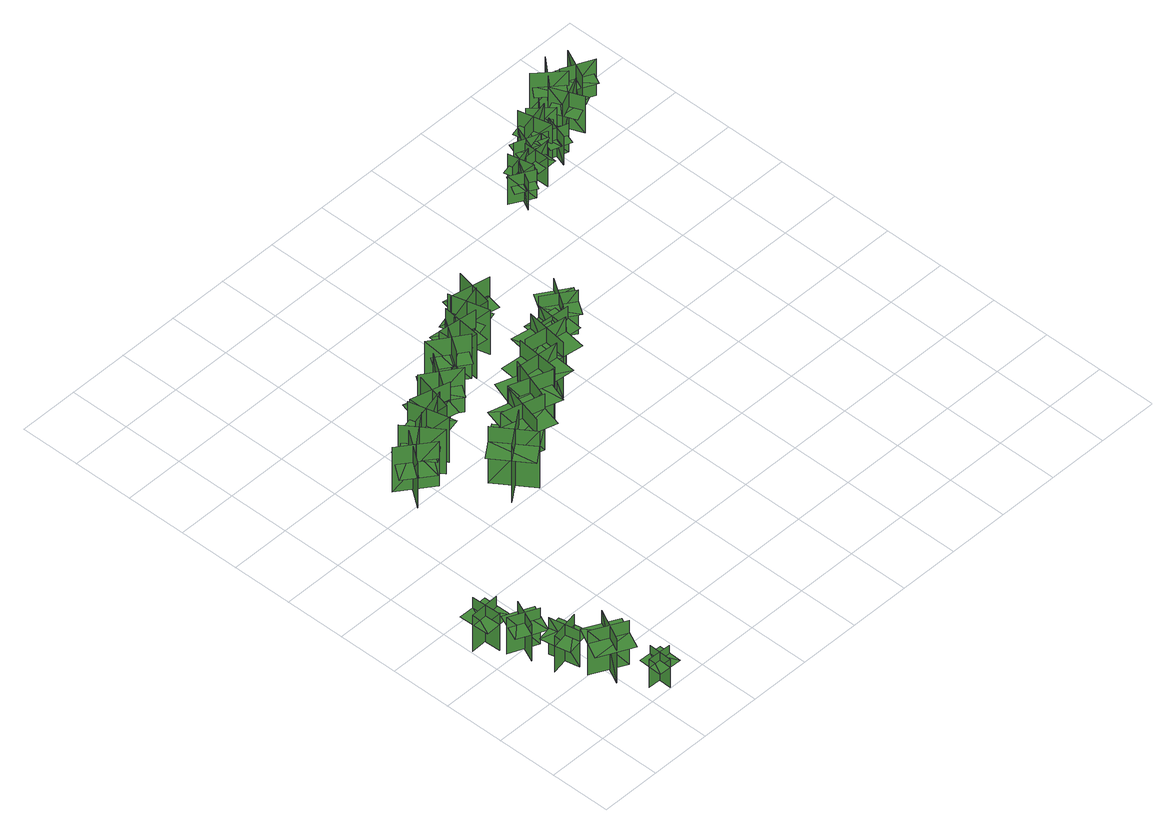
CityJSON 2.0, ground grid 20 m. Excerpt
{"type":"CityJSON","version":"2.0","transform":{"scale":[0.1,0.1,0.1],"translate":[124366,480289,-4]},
"CityObjects":{
"tree1":{"type":"SolitaryVegetationObject","geometry":[{"type":"MultiSurface","lod":"1","boundaries":[[[0,1,2]],[[0,2,3]],[[4,5,6]],[[4,6,7]],[[8,9,10]],[[8,10,11]],[[8,11,12]],[[8,12,13]]]}]},
"tree2":{"type":"SolitaryVegetationObject","geometry":[{"type":"MultiSurface","lod":"1","boundaries":[[[14,15,16]],[[14,16,17]],[[18,19,20]],[[18,20,21]],[[22,23,24]],[[22,24,25]],[[22,25,26]],[[22,26,27]]]}]},
"tree3":{"type":"SolitaryVegetationObject","geometry":[{"type":"MultiSurface","lod":"1","boundaries":[[[28,29,30]],[[28,30,31]],[[32,33,34]],[[32,34,35]],[[36,37,38]],[[36,38,39]],[[36,39,40]],[[36,40,41]]]}]},
"tree4":{"type":"SolitaryVegetationObject","geometry":[{"type":"MultiSurface","lod":"1","boundaries":[[[42,43,44]],[[42,44,45]],[[46,47,48]],[[46,48,49]],[[50,51,52]],[[50,52,53]],[[50,53,54]],[[50,54,55]]]}]},
"tree5":{"type":"SolitaryVegetationObject","geometry":[{"type":"MultiSurface","lod":"1","boundaries":[[[56,57,58]],[[56,58,59]],[[60,61,62]],[[60,62,63]],[[64,65,66]],[[64,66,67]],[[64,67,68]],[[64,68,69]]]}]},
"tree6":{"type":"SolitaryVegetationObject","geometry":[{"type":"MultiSurface","lod":"1","boundaries":[[[70,71,72]],[[70,72,73]],[[74,75,76]],[[74,76,77]],[[78,79,80]],[[78,80,81]],[[78,82,83]],[[78,83,79]]]}]},
"tree7":{"type":"SolitaryVegetationObject","geometry":[{"type":"MultiSurface","lod":"1","boundaries":[[[84,85,86]],[[84,86,87]],[[88,89,90]],[[88,90,91]],[[92,93,94]],[[92,94,95]],[[92,96,97]],[[92,97,93]]]}]},
"tree8":{"type":"SolitaryVegetationObject","geometry":[{"type":"MultiSurface","lod":"1","boundaries":[[[98,99,100]],[[98,100,101]],[[102,103,104]],[[102,104,105]],[[106,107,108]],[[106,108,109]],[[106,109,110]],[[106,110,111]]]}]},
"tree9":{"type":"SolitaryVegetationObject","geometry":[{"type":"MultiSurface","lod":"1","boundaries":[[[112,113,114]],[[112,114,115]],[[116,117,118]],[[116,118,119]],[[120,121,122]],[[120,122,123]],[[120,124,125]],[[120,125,121]]]}]},
"tree10":{"type":"SolitaryVegetationObject","geometry":[{"type":"MultiSurface","lod":"1","boundaries":[[[126,127,128]],[[126,128,129]],[[130,131,132]],[[130,132,133]],[[134,135,136]],[[134,136,137]],[[134,138,139]],[[134,139,135]]]}]},
"tree11":{"type":"SolitaryVegetationObject","geometry":[{"type":"MultiSurface","lod":"1","boundaries":[[[140,141,142]],[[140,142,143]],[[144,145,146]],[[144,146,147]],[[148,149,150]],[[148,150,151]],[[148,151,152]],[[148,152,153]]]}]},
"tree12":{"type":"SolitaryVegetationObject","geometry":[{"type":"MultiSurface","lod":"1","boundaries":[[[154,155,156]],[[154,156,157]],[[158,159,160]],[[158,160,161]],[[162,163,164]],[[162,164,165]],[[162,166,167]],[[162,167,163]]]}]},
"tree13":{"type":"SolitaryVegetationObject","geometry":[{"type":"MultiSurface","lod":"1","boundaries":[[[168,169,170]],[[168,170,171]],[[172,173,174]],[[172,174,175]],[[176,177,178]],[[176,178,179]],[[176,179,180]],[[176,180,181]]]}]},
"tree14":{"type":"SolitaryVegetationObject","geometry":[{"type":"MultiSurface","lod":"1","boundaries":[[[182,183,184]],[[182,184,185]],[[186,187,188]],[[186,188,189]],[[190,191,192]],[[190,192,193]],[[190,194,195]],[[190,195,191]]]}]},
"tree15":{"type":"SolitaryVegetationObject","geometry":[{"type":"MultiSurface","lod":"1","boundaries":[[[196,197,198]],[[196,198,199]],[[200,201,202]],[[200,202,203]],[[204,205,206]],[[204,206,207]],[[204,207,208]],[[204,208,209]]]}]},
"tree16":{"type":"SolitaryVegetationObject","geometry":[{"type":"MultiSurface","lod":"1","boundaries":[[[210,211,212]],[[210,212,213]],[[214,215,216]],[[214,216,217]],[[218,219,220]],[[218,220,221]],[[218,222,223]],[[218,223,219]]]}]},
"tree17":{"type":"SolitaryVegetationObject","geometry":[{"type":"MultiSurface","lod":"1","boundaries":[[[224,225,226]],[[224,226,227]],[[228,229,230]],[[228,230,231]],[[232,233,234]],[[232,234,235]],[[232,235,236]],[[232,236,237]]]}]},
"tree18":{"type":"SolitaryVegetationObject","geometry":[{"type":"MultiSurface","lod":"1","boundaries":[[[238,239,240]],[[238,240,241]],[[242,243,244]],[[242,244,245]],[[246,247,248]],[[246,248,249]],[[246,250,251]],[[246,251,247]]]}]},
"tree19":{"type":"SolitaryVegetationObject","geometry":[{"type":"MultiSurface","lod":"1","boundaries":[[[252,253,254]],[[252,254,255]],[[256,257,258]],[[256,258,259]],[[260,261,262]],[[260,262,263]],[[260,264,265]],[[260,265,261]]]}]},
"tree20":{"type":"SolitaryVegetationObject","geometry":[{"type":"MultiSurface","lod":"1","boundaries":[[[266,267,268]],[[266,268,269]],[[270,271,272]],[[270,272,273]],[[274,275,276]],[[274,276,277]],[[274,277,278]],[[274,278,279]]]}]},
"tree21":{"type":"SolitaryVegetationObject","geometry":[{"type":"MultiSurface","lod":"1","boundaries":[[[280,281,282]],[[280,282,283]],[[284,285,286]],[[284,286,287]],[[288,289,290]],[[288,290,291]],[[288,291,292]],[[288,292,293]]]}]},
"tree22":{"type":"SolitaryVegetationObject","geometry":[{"type":"MultiSurface","lod":"1","boundaries":[[[294,295,296]],[[294,296,297]],[[298,299,300]],[[298,300,301]],[[302,303,304]],[[302,304,305]],[[302,306,307]],[[302,307,303]]]}]},
"tree23":{"type":"SolitaryVegetationObject","geometry":[{"type":"MultiSurface","lod":"1","boundaries":[[[308,309,310]],[[308,310,311]],[[312,313,314]],[[312,314,315]],[[316,317,318]],[[316,318,319]],[[316,320,321]],[[316,321,317]]]}]},
"tree24":{"type":"SolitaryVegetationObject","geometry":[{"type":"MultiSurface","lod":"1","boundaries":[[[322,323,324]],[[322,324,325]],[[326,327,328]],[[326,328,329]],[[330,331,332]],[[330,332,333]],[[330,334,335]],[[330,335,331]]]}]},
"tree25":{"type":"SolitaryVegetationObject","geometry":[{"type":"MultiSurface","lod":"1","boundaries":[[[336,337,338]],[[336,338,339]],[[340,341,342]],[[340,342,343]],[[344,345,346]],[[344,346,347]],[[344,348,349]],[[344,349,345]]]}]},
"tree26":{"type":"SolitaryVegetationObject","geometry":[{"type":"MultiSurface","lod":"1","boundaries":[[[350,351,352]],[[350,352,353]],[[354,355,356]],[[354,356,357]],[[358,359,360]],[[358,360,361]],[[358,362,363]],[[358,363,359]]]}]},
"tree27":{"type":"SolitaryVegetationObject","geometry":[{"type":"MultiSurface","lod":"1","boundaries":[[[364,365,366]],[[364,366,367]],[[368,369,370]],[[368,370,371]],[[372,373,374]],[[372,374,375]],[[372,376,377]],[[372,377,373]]]}]},
"tree28":{"type":"SolitaryVegetationObject","geometry":[{"type":"MultiSurface","lod":"1","boundaries":[[[378,379,380]],[[378,380,381]],[[382,383,384]],[[382,384,385]],[[386,387,388]],[[386,388,389]],[[386,390,391]],[[386,391,387]]]}]},
"tree29":{"type":"SolitaryVegetationObject","geometry":[{"type":"MultiSurface","lod":"1","boundaries":[[[392,393,394]],[[392,394,395]],[[396,397,398]],[[396,398,399]],[[400,401,402]],[[400,402,403]],[[400,404,405]],[[400,405,401]]]}]},
"tree30":{"type":"SolitaryVegetationObject","geometry":[{"type":"MultiSurface","lod":"1","boundaries":[[[406,407,408]],[[406,408,409]],[[410,411,412]],[[410,412,413]],[[414,415,416]],[[414,416,417]],[[414,418,419]],[[414,419,415]]]}]},
"tree31":{"type":"SolitaryVegetationObject","geometry":[{"type":"MultiSurface","lod":"1","boundaries":[[[420,421,422]],[[420,422,423]],[[424,425,426]],[[424,426,427]],[[428,429,430]],[[428,430,431]],[[428,432,433]],[[428,433,429]]]}]}
},
"vertices":[
[105,500,4],[6,496,4],[6,496,143],[105,500,143],[57,545,4],[60,446,4],[60,446,143],[57,545,143],[57,545,104],[7,544,104],[10,444,104],[60,446,104],[110,448,104],[107,547,104],
[154,381,5],[63,421,5],[63,421,144],[154,381,144],[130,443,5],[90,352,5],[90,352,144],[130,443,144],[130,443,105],[84,463,105],[45,372,105],[90,352,105],[136,332,105],[176,423,105],
[161,239,6],[141,337,6],[141,337,145],[161,239,145],[198,294,6],[100,275,6],[100,275,145],[198,294,145],[198,294,106],[188,343,106],[91,324,106],[100,275,106],[110,226,106],[208,245,106],
[186,121,5],[240,230,5],[240,230,174],[186,121,174],[263,147,5],[154,201,5],[154,201,174],[263,147,174],[263,147,127],[290,201,127],[181,255,127],[154,201,127],[127,147,127],[236,92,127],
[311,41,6],[233,43,6],[233,43,114],[311,41,114],[275,79,6],[273,1,6],[273,1,114],[275,79,114],[275,79,84],[237,80,84],[234,2,84],[273,1,84],[312,0,84],[314,77,84],
[392,1100,8],[314,993,8],[314,993,179],[392,1100,179],[311,1087,8],[311,1087,179],[417,1008,179],[417,1008,8],[392,1090,113],[323,997,113],[366,965,113],[435,1058,113],[347,1123,113],[278,1030,113],
[467,1121,10],[360,1043,10],[360,1043,181],[467,1121,181],[385,1134,10],[385,1134,181],[463,1026,181],[463,1026,10],[464,1112,115],[370,1044,115],[402,1001,115],[495,1068,115],[431,1157,115],[337,1089,115],
[621,900,10],[504,817,10],[504,817,227],[621,900,227],[517,917,10],[600,800,10],[600,800,227],[517,917,227],[517,917,170],[461,877,170],[544,760,170],[600,800,170],[657,840,170],[574,957,170],
[470,1178,11],[502,1050,11],[502,1050,183],[470,1178,183],[428,1107,11],[428,1107,183],[557,1139,183],[557,1139,11],[478,1172,117],[505,1059,117],[557,1072,117],[530,1184,117],[424,1158,117],[451,1046,117],
[607,1145,12],[479,1178,12],[479,1178,183],[607,1145,183],[564,1216,12],[564,1216,183],[532,1088,183],[532,1088,12],[598,1142,117],[486,1171,117],[473,1118,117],[585,1090,117],[612,1196,117],[500,1225,117],
[627,838,12],[664,977,12],[664,977,228],[627,838,228],[717,891,12],[579,928,12],[579,928,228],[717,891,228],[717,891,172],[735,957,172],[597,995,172],[579,928,172],[561,862,172],[699,824,172],
[566,1230,11],[676,1155,11],[676,1155,182],[566,1230,182],[582,1148,11],[582,1148,182],[657,1257,182],[657,1257,11],[576,1229,117],[672,1164,117],[702,1208,117],[607,1274,117],[545,1183,117],[640,1118,117],
[806,942,9],[671,989,9],[671,989,225],[806,942,225],[760,1036,9],[713,900,9],[713,900,225],[760,1036,225],[760,1036,169],[694,1058,169],[648,923,169],[713,900,169],[778,878,169],[825,1014,169],
[704,1214,12],[778,1324,12],[778,1324,184],[704,1214,184],[785,1231,12],[785,1231,184],[675,1305,184],[675,1305,12],[704,1224,118],[769,1320,118],[724,1350,118],[660,1254,118],[751,1193,118],[815,1289,118],
[828,1089,6],[816,946,6],[816,946,222],[828,1089,222],[749,1021,6],[891,1009,6],[891,1009,222],[749,1021,222],[749,1021,166],[743,953,166],[885,940,166],[891,1009,166],[897,1077,166],[755,1090,166],
[862,1288,12],[731,1303,12],[731,1303,183],[862,1288,183],[810,1353,12],[810,1353,183],[795,1221,183],[795,1221,12],[853,1284,118],[738,1297,118],[732,1243,118],[847,1231,118],[859,1339,118],[744,1352,118],
[841,1082,6],[983,1061,6],[983,1061,222],[841,1082,222],[904,998,6],[925,1140,6],[925,1140,222],[904,998,222],[904,998,166],[972,988,166],[994,1130,166],[925,1140,166],[857,1150,166],[836,1009,166],
[927,1347,12],[800,1311,12],[800,1311,183],[927,1347,183],[855,1387,12],[855,1387,183],[890,1259,183],[890,1259,12],[921,1339,117],[809,1309,117],[824,1257,117],[935,1287,117],[906,1393,117],[794,1362,117],
[985,1350,10],[855,1377,10],[855,1377,181],[985,1350,181],[939,1419,10],[939,1419,181],[912,1289,181],[912,1289,10],[976,1347,115],[863,1370,115],[852,1317,115],[965,1294,115],[987,1401,115],[874,1425,115],
[984,1061,11],[995,1173,11],[995,1173,181],[984,1061,181],[1047,1114,11],[935,1124,11],[935,1124,181],[1047,1114,181],[1047,1114,137],[1052,1167,137],[940,1178,137],[935,1124,137],[930,1070,137],[1042,1060,137],
[1101,1217,11],[1039,1123,11],[1039,1123,181],[1101,1217,181],[1021,1200,11],[1115,1138,11],[1115,1138,181],[1021,1200,181],[1021,1200,137],[991,1155,137],[1085,1093,137],[1115,1138,137],[1145,1184,137],[1051,1246,137],
[1378,1573,11],[1418,1647,11],[1418,1647,120],[1378,1573,120],[1429,1589,11],[1429,1589,120],[1355,1629,120],[1355,1629,11],[1378,1580,78],[1413,1644,78],[1383,1660,78],[1348,1596,78],[1409,1563,78],[1444,1627,78],
[1418,1689,12],[1437,1606,12],[1437,1606,121],[1418,1689,121],[1390,1644,12],[1390,1644,121],[1472,1663,121],[1472,1663,12],[1422,1684,79],[1439,1612,79],[1472,1620,79],[1456,1692,79],[1388,1676,79],[1404,1604,79],
[1481,1681,13],[1481,1597,13],[1481,1597,122],[1481,1681,122],[1444,1644,13],[1444,1644,122],[1529,1644,122],[1529,1644,13],[1485,1676,80],[1485,1603,80],[1519,1602,80],[1519,1676,80],[1449,1676,80],[1449,1603,80],
[1461,1707,12],[1540,1678,12],[1540,1678,121],[1461,1707,121],[1483,1659,12],[1483,1659,121],[1512,1738,121],[1512,1738,12],[1467,1708,79],[1536,1683,79],[1548,1715,79],[1479,1740,79],[1455,1675,79],[1523,1650,79],
[1539,1764,11],[1564,1658,11],[1564,1658,152],[1539,1764,152],[1504,1706,11],[1504,1706,152],[1609,1730,152],[1609,1730,11],[1545,1758,98],[1566,1666,98],[1609,1676,98],[1588,1768,98],[1501,1748,98],[1522,1656,98],
[1575,1625,11],[1601,1705,11],[1601,1705,120],[1575,1625,120],[1622,1649,11],[1622,1649,120],[1542,1676,120],[1542,1676,11],[1574,1631,78],[1597,1701,78],[1564,1712,78],[1541,1642,78],[1607,1620,78],[1630,1690,78],
[1637,1777,11],[1578,1716,11],[1578,1716,120],[1637,1777,120],[1584,1776,11],[1584,1776,120],[1645,1717,120],[1645,1717,11],[1635,1771,78],[1584,1718,78],[1609,1694,78],[1660,1747,78],[1610,1795,78],[1559,1743,78],
[1645,1694,9],[1745,1737,9],[1745,1737,149],[1645,1694,149],[1709,1670,9],[1709,1670,149],[1666,1769,149],[1666,1769,9],[1650,1701,95],[1737,1738,95],[1720,1779,95],[1633,1741,95],[1668,1659,95],[1755,1696,95],
[1669,1841,10],[1751,1770,10],[1751,1770,151],[1669,1841,151],[1675,1773,10],[1675,1773,151],[1746,1855,151],[1746,1855,10],[1677,1840,97],[1749,1778,97],[1778,1811,97],[1706,1873,97],[1648,1805,97],[1719,1743,97],
[1740,1795,9],[1838,1749,9],[1838,1749,149],[1740,1795,149],[1763,1731,9],[1763,1731,149],[1809,1829,149],[1809,1829,9],[1748,1796,95],[1833,1756,95],[1852,1796,95],[1766,1836,95],[1729,1755,95],[1814,1715,95]
]}
